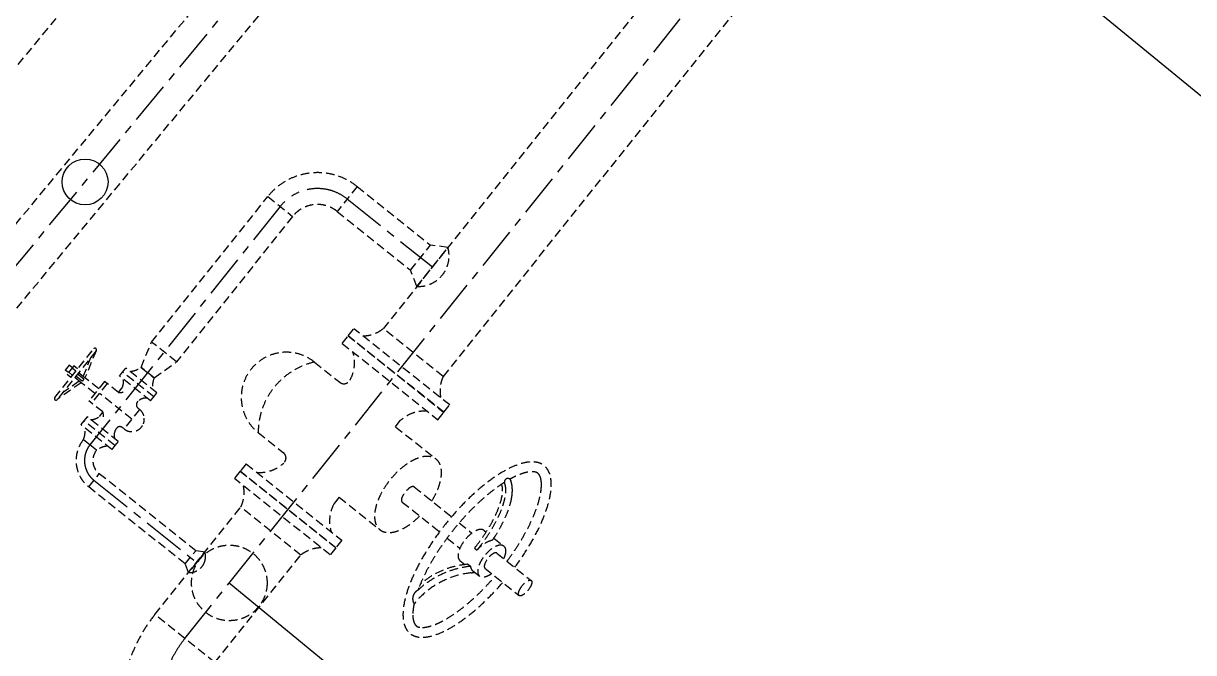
# Model space of a CAD drawing. Extents: x 522909432 to 523121010, y 1558478545 to 1558746119.
# Drawn here: x 523020279 to 523027247, y 1558569328 to 1558573074 of the extents above; entities that cross this region are included whole.
import ezdxf

# ---------------------------------------------------------------- set-up
doc = ezdxf.new("R2010")
doc.units = 0
doc.header["$LTSCALE"] = 8
doc.linetypes.add('CENTER', pattern=[50.800000000000004, 31.75, -6.35, 6.35, -6.35])
doc.linetypes.add('HIDDEN', pattern=[9.524999999999999, 6.35, -3.175])
for name, color, linetype in [('CENTERLINE', 1, 'CENTER'), ('EXISTING', 1, 'HIDDEN'), ('EXISTINGSUPPORTS', 1, 'CONTINUOUS'), ('REMOVE', 7, 'CONTINUOUS'), ('REMOVE-CTR', 7, 'CENTER'), ('REMOVE-PIPE', 7, 'HIDDEN')]:
    doc.layers.add(name, color=color, linetype=linetype)

msp = doc.modelspace()

# ---------------------------------------------------------------- linework, layer by layer
at = {"layer": 'CENTERLINE'}
msp.add_line((523019141.7175812, 1558570306.557254), (523023139.0041203, 1558575151.933948), dxfattribs=at)
at = {"layer": 'EXISTING'}
for p, q in [((523022555.9361908, 1558575632.455919), (523000082.8829347, 1558548363.532874)), ((523019016.5968605, 1558570409.459174), (523023021.9083021, 1558575248.435763)), ((523019266.8383023, 1558570203.655334), (523023271.9405012, 1558575042.377499))]:
    msp.add_line(p, q, dxfattribs=at)
at = {"layer": 'EXISTINGSUPPORTS'}
msp.add_circle((523020645.9330259, 1558572129.916772), 136.566, dxfattribs=at)
at = {"layer": 'REMOVE'}
for p, q in [((523028519.6100833, 1558571630.656175), (523025195.3395893, 1558574362.115199)), ((523021504.8264678, 1558569742.543576), (523023157.5036423, 1558568383.344732))]:
    msp.add_line(p, q, dxfattribs=at)
at = {"layer": 'REMOVE-CTR'}
msp.add_line((523021240.2338782, 1558569411.624717), (523024708.2748549, 1558573749.010605), dxfattribs=at)
msp.add_lwpolyline([(523022207.0313313, 1558572028.623722), (523022714.1532927, 1558571624.053673)], dxfattribs=at)
msp.add_lwpolyline([(523021807.4916302, 1558571983.729447), (523020675.1479594, 1558570564.581359, 0.414213562373095), (523020698.8733807, 1558570353.513421), (523021310.838553, 1558569865.301908)], format="xyb", dxfattribs=at)
for centre, radius, start, end in [((523022029.7250204, 1558571806.408577), 284.2834821643125, 51.4135, 141.4135), ((523021775.8662015, 1558568983.349509), 685.8, 141.3552389840712, 230.5654000000698)]:
    msp.add_arc(centre, radius, start, end, dxfattribs=at)
at = {"layer": 'REMOVE-PIPE'}
for p, q in [((523022422.2519839, 1558571256.00181), (523024571.4513311, 1558573943.947824)), ((523022779.9208146, 1558570971.211164), (523024924.6033651, 1558573653.508142)), ((523022266.133435, 1558572102.695437), (523022147.9292278, 1558571954.552007)), ((523022266.133435, 1558572102.695437), (523022703.1928411, 1558571754.075236)), ((523021042.1309868, 1558571176.93342), (523021733.3696797, 1558572042.871634)), ((523021733.4381614, 1558572042.816992), (523021881.5815911, 1558571924.612785)), ((523022147.9292278, 1558571954.552007), (523022584.5502006, 1558571605.023793)), ((523021881.5633448, 1558571924.627344), (523021190.5099633, 1558571058.541269)), ((523022584.5079294, 1558571604.970687), (523022703.1969407, 1558571754.080387)), ((523022621.2313841, 1558571507.596141), (523022806.5217856, 1558571740.376763)), ((523022806.5217856, 1558571740.376763), (523022703.3913566, 1558571754.324123)), ((523022621.2313841, 1558571507.596141), (523022584.5079294, 1558571604.970687)), ((523022212.6749078, 1558571212.918201), (523022246.9684466, 1558571256.077463)), ((523022817.2662882, 1558570801.982846), (523022246.9684466, 1558571256.077463)), ((523022778.838715, 1558570972.072777), (523022421.1704392, 1558571256.862981)), ((523020979.0739905, 1558571025.754502), (523021042.1309868, 1558571176.93342)), ((523021190.7455105, 1558571058.353325), (523021042.1309868, 1558571176.93342)), ((523022177.5920393, 1558571168.949406), (523022212.6749078, 1558571212.918201)), ((523022782.9727493, 1558570758.823583), (523022212.6749078, 1558571212.918201)), ((523020465.3865973, 1558570845.806118), (523020697.4307656, 1558571136.623337)), ((523020711.9716266, 1558571125.021128), (523020479.9274583, 1558570834.203909)), ((523020711.9716266, 1558571125.021128), (523020645.4688244, 1558570963.899202)), ((523022177.5920393, 1558571168.949406), (523022747.436442, 1558570714.268385)), ((523020551.2794141, 1558571039.053292), (523020528.0749972, 1558571009.97157)), ((523020570.3475237, 1558571023.838774), (523020551.2794141, 1558571039.053292)), ((523020680.7033649, 1558571085.83312), (523020634.1146548, 1558570972.958738)), ((523021057.3384439, 1558570963.306996), (523021190.7455105, 1558571058.353325)), ((523022011.9100227, 1558571057.418567), (523022162.9050363, 1558570936.93907)), ((523020547.1431068, 1558570994.757053), (523020528.0749972, 1558571009.97157)), ((523020579.04918, 1558571034.744421), (523020538.4414505, 1558570983.851407)), ((523020561.1048168, 1558570965.76822), (523020538.4414505, 1558570983.851407)), ((523020571.2567492, 1558570978.491473), (523020548.5933829, 1558570996.57466)), ((523020591.5606139, 1558571003.93798), (523020568.8972476, 1558571022.021167)), ((523020601.7125463, 1558571016.661234), (523020579.04918, 1558571034.744421)), ((523020629.5157877, 1558570943.905518), (523020591.5987144, 1558570974.159696)), ((523020638.2174442, 1558570954.811164), (523020600.3003707, 1558570985.065342)), ((523020645.4688244, 1558570963.899202), (523020607.5517509, 1558570994.15338)), ((523020850.8749022, 1558570974.212431), (523020869.7391604, 1558570997.854702)), ((523021035.5438368, 1558570826.864384), (523020850.8749022, 1558570974.212431)), ((523020869.7391604, 1558570997.854702), (523020888.6839094, 1558571021.597851)), ((523021054.408095, 1558570850.506655), (523020869.7391604, 1558570997.854702)), ((523021073.3528439, 1558570874.249804), (523020888.6839094, 1558571021.597851)), ((523020979.0739905, 1558571025.754502), (523021057.3384439, 1558570963.306996)), ((523021057.3384439, 1558570963.306996), (523020979.0739905, 1558571025.754502)), ((523020622.2644075, 1558570934.81748), (523020479.9274583, 1558570834.203909)), ((523020610.910238, 1558570943.877016), (523020511.19572, 1558570873.391918)), ((523020622.2644075, 1558570934.81748), (523020584.3473341, 1558570965.071658)), ((523020703.7311876, 1558570869.814826), (523020622.2644075, 1558570934.81748)), ((523020638.2174442, 1558570954.811164), (523020629.5157877, 1558570943.905518)), ((523020726.9356045, 1558570898.896548), (523020645.4688244, 1558570963.899202)), ((523020761.7422297, 1558570942.51913), (523020668.9245623, 1558570826.192243)), ((523020778.1339725, 1558570929.440097), (523020685.3163051, 1558570813.113209)), ((523020844.3740376, 1558570876.586896), (523020761.7422297, 1558570942.51913)), ((523020844.3740376, 1558570876.586896), (523020865.4252152, 1558570902.969998)), ((523020924.2601535, 1558570717.652231), (523020731.7251388, 1558570871.276653)), ((523021035.5438368, 1558570826.864384), (523021054.408095, 1558570850.506655)), ((523021054.408095, 1558570850.506655), (523021073.3528439, 1558570874.249804)), ((523020751.5563701, 1558570760.260008), (523020668.9245623, 1558570826.192243)), ((523020751.5563701, 1558570760.260008), (523020730.5051924, 1558570733.876906)), ((523020970.6689872, 1558570775.815675), (523020877.8513198, 1558570659.488786)), ((523020956.3005667, 1558570817.028176), (523020962.8489839, 1558570825.235202)), ((523020970.6689872, 1558570775.815675), (523020959.9738823, 1558570784.349339)), ((523022747.436442, 1558570714.268385), (523022782.5193104, 1558570758.237179)), ((523022782.9727493, 1558570758.823583), (523022817.2662882, 1558570801.982846)), ((523020638.9460813, 1558570708.605453), (523020620.0013324, 1558570684.862304)), ((523020657.8103395, 1558570732.247724), (523020638.9460813, 1558570708.605453)), ((523020823.615016, 1558570561.257406), (523020638.9460813, 1558570708.605453)), ((523020842.4792741, 1558570584.899677), (523020657.8103395, 1558570732.247724)), ((523022494.0041009, 1558570672.753863), (523022523.1174186, 1558570709.241115)), ((523020804.670267, 1558570537.514257), (523020620.0013324, 1558570684.862304)), ((523020834.4773782, 1558570664.349136), (523020827.928961, 1558570656.14211)), ((523020877.8513198, 1558570659.488786), (523020867.156215, 1558570668.022451)), ((523021676.8685482, 1558570637.516482), (523021827.8635617, 1558570517.036985)), ((523022494.0041009, 1558570672.753863), (523022736.6140808, 1558570479.174435)), ((523020714.2801861, 1558570533.357606), (523020636.0157326, 1558570595.805112)), ((523020636.0157326, 1558570595.805112), (523020714.2801861, 1558570533.357606)), ((523020823.615016, 1558570561.257406), (523020804.670267, 1558570537.514257)), ((523020842.4792741, 1558570584.899677), (523020823.615016, 1558570561.257406)), ((523021604.9037112, 1558570451.208347), (523021569.8208427, 1558570407.239553)), ((523021604.9037112, 1558570451.208347), (523022174.7481137, 1558569996.527325)), ((523020667.6496279, 1558570314.381194), (523020730.0971336, 1558570392.645647)), ((523021305.1933862, 1558569933.774154), (523020730.0971336, 1558570392.645647)), ((523021569.8208427, 1558570407.239553), (523021535.3520662, 1558570364.220113)), ((523022104.7253653, 1558569908.966782), (523021535.3520662, 1558570364.220113)), ((523022139.1941417, 1558569951.986221), (523021569.8208427, 1558570407.239553)), ((523021242.7458805, 1558569855.509701), (523020667.6496279, 1558570314.381194)), ((523022604.8949988, 1558570314.093031), (523022827.9460875, 1558570136.119717)), ((523022158.9626265, 1558570252.851779), (523022129.8493088, 1558570216.364527)), ((523022158.9626265, 1558570252.851779), (523022401.5726064, 1558570059.272351)), ((523022533.2916883, 1558570224.353755), (523022756.3427771, 1558570046.38044)), ((523021061.6897705, 1558569554.38312), (523021573.2604799, 1558570194.190894)), ((523021930.3488268, 1558569908.674063), (523021573.2603877, 1558570194.190967)), ((523022873.6824862, 1558570099.62647), (523022949.7089759, 1558570038.964644)), ((523022174.7481137, 1558569996.527325), (523022139.6652454, 1558569952.558532)), ((523022802.0790883, 1558570009.887264), (523022878.1056654, 1558569949.225368)), ((523023021.7448843, 1558570054.922833), (523023033.8772984, 1558570045.242334)), ((523023079.8152243, 1558570008.588287), (523023138.7479535, 1558569961.565638)), ((523021242.7458805, 1558569855.509701), (523021305.1933862, 1558569933.774154)), ((523021359.8202234, 1558569926.562139), (523021261.9731609, 1558569804.187406)), ((523021359.8202234, 1558569926.562139), (523021305.5251397, 1558569934.02606)), ((523022139.1941417, 1558569951.986221), (523022104.7253653, 1558569908.966782)), ((523022965.3950265, 1558569950.127449), (523022980.6076127, 1558569937.940801)), ((523021261.9731609, 1558569804.187406), (523021242.7458805, 1558569855.509701)), ((523021418.7779859, 1558569268.866314), (523021930.3487344, 1558569908.674137)), ((523022878.5382634, 1558569875.444281), (523022907.9434719, 1558569851.981753)), ((523022925.9201395, 1558569853.782261), (523022941.1327258, 1558569841.595613)), ((523023098.6266045, 1558569920.1427), (523023302.5006418, 1558569757.470828)), ((523022952.3294556, 1558569816.566007), (523022995.5413325, 1558569782.087086)), ((523023027.0232844, 1558569830.403432), (523023230.8973314, 1558569667.731553)), ((523021418.777986, 1558569268.866314), (523021061.6897706, 1558569554.38312))]:
    msp.add_line(p, q, dxfattribs=at)
for points in [[(523022212.6749078, 1558571212.918201), (523022782.5193104, 1558570758.237179)], [(523021569.8208427, 1558570407.239553), (523022139.6652454, 1558569952.558532)]]:
    msp.add_lwpolyline(points, dxfattribs=at)
msp.add_circle((523021504.8264678, 1558569742.543576), 225, dxfattribs=at)
for centre, radius, start, end in [((523022029.7250204, 1558571806.408577), 379.04464288575, 51.4135, 141.4135), ((523022029.7250204, 1558571806.408577), 189.522321442875, 51.4135, 141.4135), ((523022631.4707525, 1558571689.954336), 182.1682887866406, 266.8925800356125, 16.06873700188263), ((523022299.1138964, 1558571407.276199), 193.7057971295627, 270.365083684499, 309.058460573361), ((523020704.701196, 1558571130.822232), 9.301181085, 321.4134999999883, 141.4134999999763), ((523021844.3892851, 1558570847.467524), 268.5938152410509, 51.4134999999949, 231.4134999999949), ((523022037.6044639, 1558571054.948287), 213.0357939642943, 330.2115169019041, 17.32025784918788), ((523022108.2145507, 1558570636.960338), 431.3463614204833, 102.9008725620799, 179.9261274379202), ((523020903.4801915, 1558571131.198646), 129.7416274628578, 274.4052576457914, 305.6370590450243), ((523022953.2318109, 1558570887.526398), 193.7057971295627, 154.0015519492877, 192.6949288381497), ((523020805.5092615, 1558570937.268197), 69.0383074717773, 330.2115169019041, 17.32025784918788), ((523021176.9336405, 1558570913.009096), 129.7416274628578, 157.1899409549757, 188.4217423542087), ((523022187.2191522, 1558570967.411559), 38.98395720000001, 231.4135, 321.4135), ((523020472.6570277, 1558570840.005013), 9.301181085, 141.4134999999766, 321.413499999988), ((523020852.4875422, 1558570942.619548), 66.5292423343537, 262.9951150731917, 288.3660826053613), ((523021009.5930861, 1558570774.428934), 69.0383074717773, 85.50674215081213, 132.6154830980959), ((523020688.9728362, 1558570737.6892), 66.5292423343537, 354.4609173946387, 19.83188492680825), ((523020924.2601532, 1558570717.65223), 74.40944868, 231.4134999999882, 51.4135), ((523020974.4766427, 1558570802.525415), 23.2529527125, 141.4135, 231.4135), ((523022667.3585992, 1558570552.46506), 213.0357939642943, 85.50674215081213, 132.6154830980959), ((523020683.7610898, 1558570784.683173), 69.0383074717773, 265.5067421508122, 312.6154830980959), ((523020516.4205354, 1558570646.103012), 129.7416274628578, 337.1899409549757, 8.421742354208675), ((523020887.8449145, 1558570621.843911), 69.0383074717773, 150.2115169019041, 197.3202578491879), ((523020852.6534542, 1558570649.846375), 23.2529527125, 51.4135, 141.4135), ((523020792.544639, 1558570470.9101), 200.25, 141.4135, 231.4135), ((523020789.8739845, 1558570427.913462), 129.7416274628578, 94.40525764579134, 125.6370590450243), ((523020792.544639, 1558570470.9101), 100.125, 141.4135, 231.4135), ((523021803.5494452, 1558570486.564494), 38.98395720000001, 321.4135, 51.4135), ((523021684.9815534, 1558570613.011671), 213.0357939642943, 265.5067421508122, 312.6154830980959), ((523023163.7066307, 1558570343.864109), 20.46336574758444, 54.52033318772069, 186.6567724798151), ((523023138.7718021, 1558570337.776576), 5.9203780043065, 353.4826586691433, 38.87031704231948), ((523023465.6765253, 1558570517.568402), 329.8719243163898, 208.4287256476005, 210.4496395782795), ((523021399.5032254, 1558570279.808631), 193.7057971295627, 333.7685394228012, 12.46191631166313), ((523022314.7356887, 1558570110.528445), 213.0357939642943, 150.2115169019041, 197.3202578491878), ((523023119.4350134, 1558569824.029156), 179.6235742898928, 105.163709544291, 139.8987399707343), ((523021267.3832704, 1558569899.969516), 95.93477932681739, 266.7671683842831, 15.94332535055335), ((523022051.5019993, 1558569757.402946), 193.7057971295627, 90.13207115801242, 128.8254480468744), ((523022966.4127515, 1558569358.853413), 496.5825371006165, 94.67723775404261, 130.7820524996121), ((523023000.4105518, 1558569295.265375), 510.5527474219924, 96.19247168178352, 140.7759896777572), ((523023000.4105518, 1558569295.265375), 549.5367046219924, 96.19247168178352, 132.597054126395), ((523022916.6767625, 1558570110.716746), 309.2088148755148, 275.3184818651097, 279.216074149717), ((523022654.5084228, 1558569648.041438), 57.93945233840385, 116.7132456634202, 211.0980772041235), ((523021775.8662015, 1558568983.349509), 914.4, 141.3552389840712, 230.5654000000698)]:
    msp.add_arc(centre, radius, start, end, dxfattribs=at)
for centre, major_axis, ratio, start_param, end_param in [((523022569.0933434, 1558570269.223393), (-167.5207372368415, -209.9510423440887), 0.5129684556033165, 1.78617233722002, 7.638605623568888), ((523022980.5059748, 1558569940.955685), (-398.8145287514294, -499.827826678064), 0.378380563107326, 1.660687525832625, 7.764090434936756), ((523022569.0933434, 1558570269.223393), (-35.80165524329395, -44.86963799377079), 0.3876664451986701, 3.141592653589793, 6.283185307179586), ((523022856.770867, 1558570039.6844), (-252.1586601760656, -316.0263882272208), 0.3481751318141936, 1.570796326794897, 2.931545908188923), ((523022950.1415735, 1558569965.183557), (-71.6033104865907, -89.73927598754506), 0.466236341707159, 3.141592653589793, 6.283185307179586), ((523023067.1446426, 1558569871.826362), (-71.6033104865907, -89.73927598754506), 0.466236341707159, 3.141592653589793, 6.283185307179586), ((523023062.8249494, 1558569875.273062), (-35.80165524329395, -44.86963799377079), 0.3876664451986701, 3.141592653589793, 6.283185307179586), ((523023023.9327658, 1558569906.305284), (-71.6033104865907, -89.73927598754506), 0.466236341707159, 5.810634009280345, 6.283185307179586)]:
    msp.add_ellipse(centre, major_axis=major_axis, ratio=ratio, start_param=start_param, end_param=end_param, dxfattribs=at)
at = {"layer": 'REMOVE-PIPE', "extrusion": (0, 0, -1)}
for start_param, end_param in [(3.141592653589793, 4.188790204786536), (5.235987755983134, 6.283185307179586)]:
    msp.add_ellipse((523023067.1446426, 1558569871.826362), major_axis=(-71.60331048656576, -89.73927598756497), ratio=0.466236341707159, start_param=start_param, end_param=end_param, dxfattribs=at)
at = {"layer": 'REMOVE-PIPE'}
msp.add_ellipse((523023266.6989864, 1558569712.60119), major_axis=(-35.80165524329395, -44.86963799377079), ratio=0.3876664451986701, dxfattribs=at)
for points, knots in [([(523023143.3812209, 1558570341.491967), (523023134.1869788, 1558570335.715106), (523023124.8363671, 1558570329.557261), (523023098.5961142, 1558570311.486176), (523023081.4462111, 1558570298.793438), (523023046.7373631, 1558570271.335579), (523023029.1782103, 1558570256.570722), (523022993.9862026, 1558570225.222927), (523022976.3532777, 1558570208.640164), (523022941.3340768, 1558570173.940221), (523022923.9478151, 1558570155.823187), (523022889.7279583, 1558570118.363069), (523022872.8944254, 1558570099.02012), (523022840.0704707, 1558570059.437096), (523022824.0801374, 1558570039.197146), (523022793.2151258, 1558569998.165703), (523022778.3405533, 1558569977.374321), (523022749.9587587, 1558569935.598681), (523022736.4516578, 1558569914.614506), (523022711.0322598, 1558569872.822082), (523022699.1201088, 1558569852.013866), (523022677.0898739, 1558569810.950465), (523022666.9719939, 1558569790.69523), (523022648.6962852, 1558569751.1233), (523022640.5387999, 1558569731.806432), (523022631.7095346, 1558569708.66415), (523022630.0558319, 1558569704.209678), (523022628.4631606, 1558569699.796867)], [3.966430258746779, 3.966430258746779, 3.966430258746779, 3.966430258746779, 4.037099474147175, 4.037099474147175, 4.162196634466969, 4.162196634466969, 4.287293794786762, 4.287293794786762, 4.412390955106555, 4.412390955106555, 4.537488115426348, 4.537488115426348, 4.662585275746141, 4.662585275746141, 4.787682436065935, 4.787682436065935, 4.912779596385728, 4.912779596385728, 5.037876756705521, 5.037876756705521, 5.162973917025314, 5.162973917025314, 5.288071077345108, 5.288071077345108, 5.413168237664901, 5.413168237664901, 5.443308576155523, 5.443308576155523, 5.443308576155523, 5.443308576155523]), ([(523023072.4494569, 1558569997.398663), (523023078.9534882, 1558570007.152387), (523023085.2565418, 1558570016.932392), (523023101.8177221, 1558570043.558197), (523023111.6414765, 1558570060.399765), (523023129.78324, 1558570093.785183), (523023138.1033607, 1558570110.329139), (523023153.0785567, 1558570142.884812), (523023159.733285, 1558570158.892558), (523023171.2338504, 1558570190.210447), (523023176.0798867, 1558570205.515167), (523023182.5349975, 1558570230.481032), (523023184.6847082, 1558570240.347056), (523023187.4727602, 1558570256.604766), (523023188.3746442, 1558570263.078796), (523023189.7981741, 1558570276.811095), (523023190.2488559, 1558570284.064337), (523023190.4450681, 1558570298.44004), (523023190.1934217, 1558570305.556271), (523023189.087375, 1558570317.289333), (523023188.467939, 1558570321.923381), (523023187.0660206, 1558570329.76419), (523023186.3879094, 1558570332.98309), (523023184.8076892, 1558570339.402631), (523023183.9060125, 1558570342.600011), (523023182.3848655, 1558570347.321956), (523023181.8584998, 1558570348.861733), (523023181.302209, 1558570350.395633)], [1.811756981905003, 1.811756981905003, 1.811756981905003, 1.811756981905003, 1.896403863286146, 1.896403863286146, 2.04228960210921, 2.04228960210921, 2.188175340932274, 2.188175340932274, 2.334061079755338, 2.334061079755338, 2.479946818578402, 2.479946818578402, 2.578056239094911, 2.578056239094911, 2.644145406545729, 2.644145406545729, 2.719710035066068, 2.719710035066068, 2.795274663586408, 2.795274663586408, 2.844929487269023, 2.844929487269023, 2.879769752498446, 2.879769752498446, 2.914610017727869, 2.914610017727869, 2.931545908188923, 2.931545908188923, 2.931545908188923, 2.931545908188923]), ([(523023158.9328067, 1558569872.024152), (523023162.8115783, 1558569877.254009), (523023166.6532227, 1558569882.499988), (523023185.780526, 1558569908.95597), (523023200.4670308, 1558569930.367819), (523023228.3035269, 1558569973.232393), (523023241.4533731, 1558569994.685042), (523023265.9850379, 1558570037.231576), (523023277.3666697, 1558570058.325458), (523023298.1636119, 1558570099.74597), (523023307.5786362, 1558570120.072715), (523023324.2840837, 1558570159.540118), (523023331.5739779, 1558570178.681054), (523023343.9224281, 1558570215.341938), (523023348.979872, 1558570232.862298), (523023355.9608712, 1558570262.166897), (523023358.3308825, 1558570274.361378), (523023361.7369127, 1558570297.255098), (523023362.7717868, 1558570307.953887), (523023363.5336277, 1558570325.718526), (523023363.4746523, 1558570333.086447), (523023362.6684897, 1558570346.571852), (523023361.9210784, 1558570352.687854), (523023360.0945472, 1558570362.580858), (523023359.1034492, 1558570366.580964), (523023356.897204, 1558570373.703945), (523023355.6832461, 1558570376.825978), (523023353.1512146, 1558570382.268478), (523023351.8351305, 1558570384.589061), (523023349.3928137, 1558570388.257965), (523023348.271389, 1558570389.705312), (523023345.9906096, 1558570392.282412), (523023344.8311865, 1558570393.413455), (523023342.3963705, 1558570395.478301), (523023341.1199852, 1558570396.413158), (523023338.3256979, 1558570398.16252), (523023336.8064283, 1558570398.977197), (523023333.3914315, 1558570400.499269), (523023331.4947551, 1558570401.206011), (523023327.2181879, 1558570402.469613), (523023324.8380805, 1558570403.02557), (523023319.5341631, 1558570403.914983), (523023316.6106471, 1558570404.247762), (523023310.2033776, 1558570404.613373), (523023306.7200741, 1558570404.645877), (523023299.2081956, 1558570404.34395), (523023295.1800072, 1558570404.009446), (523023284.6380923, 1558570402.672201), (523023277.8343452, 1558570401.431336), (523023263.2659973, 1558570397.955579), (523023255.5021222, 1558570395.721325), (523023239.1513675, 1558570390.214098), (523023230.5646908, 1558570386.941634), (523023212.6972121, 1558570379.349407), (523023203.4164071, 1558570375.029974), (523023187.8677412, 1558570367.172464), (523023181.7754312, 1558570363.949072), (523023175.583855, 1558570360.527869)], [1.663931150831156, 1.663931150831156, 1.663931150831156, 1.663931150831156, 1.695705030999932, 1.695705030999932, 1.823766218709115, 1.823766218709115, 1.951827406418298, 1.951827406418298, 2.079888594127481, 2.079888594127481, 2.207949781836664, 2.207949781836664, 2.336010969545847, 2.336010969545847, 2.46407215725503, 2.46407215725503, 2.563741267977282, 2.563741267977282, 2.663410378699534, 2.663410378699534, 2.743860780156074, 2.743860780156074, 2.824311181612615, 2.824311181612615, 2.88986377111906, 2.88986377111906, 2.955416360625506, 2.955416360625506, 3.020968950131952, 3.020968950131952, 3.0756226534245, 3.0756226534245, 3.130276356717049, 3.130276356717049, 3.184930060009598, 3.184930060009598, 3.239583763302146, 3.239583763302146, 3.294237466594695, 3.294237466594695, 3.348891169887244, 3.348891169887244, 3.403544873179793, 3.403544873179793, 3.458198576472341, 3.458198576472341, 3.51285227976489, 3.51285227976489, 3.592682286577388, 3.592682286577388, 3.672512293389887, 3.672512293389887, 3.752342300202385, 3.752342300202385, 3.832172307014884, 3.832172307014884, 3.882059672099962, 3.882059672099962, 3.882059672099962, 3.882059672099962]), ([(523022982.0396415, 1558569939.731967), (523022989.5455484, 1558569949.138999), (523022996.9075394, 1558569958.660845), (523023018.4802604, 1558569987.465713), (523023032.176262, 1558570006.988091), (523023057.792503, 1558570046.102437), (523023069.7123575, 1558570065.693577), (523023091.4231203, 1558570104.384252), (523023101.213838, 1558570123.482763), (523023118.3741596, 1558570160.663218), (523023125.7440597, 1558570178.743759), (523023136.6242954, 1558570209.970182), (523023140.61263, 1558570223.380587), (523023146.7907799, 1558570249.084829), (523023148.9822735, 1558570261.378224), (523023151.195889, 1558570282.337711), (523023151.5721854, 1558570291.231215), (523023151.0163201, 1558570308.219295), (523023150.0850918, 1558570316.316971), (523023147.4265287, 1558570328.515589), (523023146.1811199, 1558570332.893539), (523023144.6539201, 1558570337.10459)], [1.570796326794897, 1.570796326794897, 1.570796326794897, 1.570796326794897, 1.658621881079498, 1.658621881079498, 1.8342729896487, 1.8342729896487, 2.009924098217902, 2.009924098217902, 2.185575206787104, 2.185575206787104, 2.361226315356307, 2.361226315356307, 2.501790033531519, 2.501790033531519, 2.642353751706731, 2.642353751706731, 2.754012662884145, 2.754012662884145, 2.865671574061559, 2.865671574061559, 2.931545908188923, 2.931545908188923, 2.931545908188923, 2.931545908188923]), ([(523022604.8957729, 1558569618.115445), (523022604.3995509, 1558569615.701889), (523022603.9294002, 1558569613.314229), (523022601.3545876, 1558569599.626501), (523022599.8227484, 1558569588.915744), (523022597.8968148, 1558569568.924864), (523022597.5037336, 1558569559.645494), (523022597.7045726, 1558569544.293615), (523022598.1276357, 1558569537.946459), (523022599.5190744, 1558569526.416654), (523022600.487244, 1558569521.235544), (523022602.5914721, 1558569512.896147), (523022603.664959, 1558569509.541673), (523022605.9567785, 1558569503.602899), (523022607.1738019, 1558569501.018987), (523022609.6627544, 1558569496.518594), (523022610.9330674, 1558569494.601365), (523022613.5020897, 1558569491.265651), (523022614.8001205, 1558569489.844993), (523022616.8052888, 1558569487.96445), (523022617.4730407, 1558569487.386813), (523022618.1626208, 1558569486.836594), (523022619.4316612, 1558569485.824022), (523022620.7741551, 1558569484.902225), (523022623.742631, 1558569483.174489), (523022625.3700817, 1558569482.3686), (523022629.0475222, 1558569480.874536), (523022631.0983622, 1558569480.187208), (523022635.7240725, 1558569478.986439), (523022638.2989936, 1558569478.473959), (523022644.0232342, 1558569477.7036), (523022647.1721457, 1558569477.446356), (523022654.0504799, 1558569477.266474), (523022657.7794137, 1558569477.344096), (523022665.794433, 1558569477.899879), (523022670.0801369, 1558569478.378058), (523022681.3001715, 1558569480.112537), (523022688.5339835, 1558569481.629803), (523022703.9733903, 1558569485.726342), (523022712.1783637, 1558569488.304909), (523022729.4134716, 1558569494.559813), (523022738.4434689, 1558569498.235633), (523022757.1932608, 1558569506.685542), (523022766.9130914, 1558569511.459312), (523022786.9189475, 1558569522.082816), (523022797.2050495, 1558569527.932362), (523022824.1654652, 1558569544.265849), (523022841.1665642, 1558569555.502651), (523022875.8717511, 1558569580.323178), (523022893.5762405, 1558569593.906432), (523022929.3143078, 1558569623.174141), (523022947.3480685, 1558569638.858339), (523022983.3898567, 1558569672.045397), (523023001.3979288, 1558569689.548074), (523023037.0494597, 1558569726.058957), (523023054.6928824, 1558569745.067003), (523023077.1366011, 1558569770.483933), (523023082.2502404, 1558569776.360992), (523023087.3294728, 1558569782.284894)], [5.643844277251137, 5.643844277251137, 5.643844277251137, 5.643844277251137, 5.663362558304487, 5.663362558304487, 5.757004209522742, 5.757004209522742, 5.850645860740998, 5.850645860740998, 5.926826039633723, 5.926826039633723, 6.003006218526449, 6.003006218526449, 6.065481414611855, 6.065481414611855, 6.127956610697262, 6.127956610697262, 6.190431806782668, 6.190431806782668, 6.252907002868075, 6.252907002868075, 6.283185307179586, 6.283185307179586, 6.283185307179586, 6.338906754587669, 6.338906754587669, 6.394628201995753, 6.394628201995753, 6.450349649403836, 6.450349649403836, 6.506071096811919, 6.506071096811919, 6.561792544220003, 6.561792544220003, 6.617513991628086, 6.617513991628086, 6.673235439036169, 6.673235439036169, 6.755080756071982, 6.755080756071982, 6.836926073107796, 6.836926073107796, 6.918771390143609, 6.918771390143609, 7.000616707179423, 7.000616707179423, 7.082462024215237, 7.082462024215237, 7.21052321192442, 7.21052321192442, 7.338584399633603, 7.338584399633603, 7.466645587342786, 7.466645587342786, 7.594706775051969, 7.594706775051969, 7.722767962761152, 7.722767962761152, 7.760846803211235, 7.760846803211235, 7.760846803211235, 7.760846803211235])]:
    msp.add_open_spline(points, degree=3, knots=knots, dxfattribs=at)

doc.saveas('drawing.dxf')
